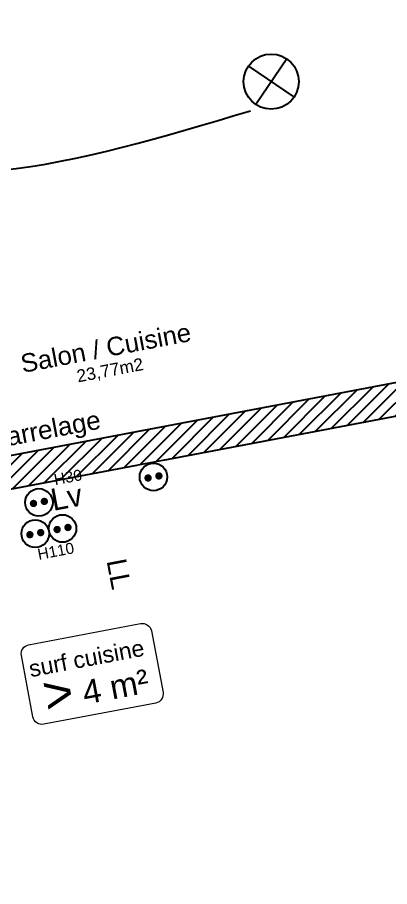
# Model space of a CAD drawing. Header units: centimetres. Extents: x 197412 to 267601, y -375791 to -305433.
# Drawn here: x 219122 to 221147, y -329374 to -324644 of the extents above; entities that cross this region are included whole.
import ezdxf

# ---------------------------------------------------------------- set-up
doc = ezdxf.new("R2010")
doc.units = ezdxf.units.CM
doc.layers.add('3-BAT C-Niveau 0', color=250, linetype='Continuous')
doc.layers.add('prlm-ELEC-CFO', color=1, linetype='Continuous', lineweight=25)
doc.styles.add('Geneva', font='arial.ttf')
doc.styles.add('Helvetica', font='arial.ttf')
doc.styles.add('prlm-elec-cfo', font='comic.ttf', dxfattribs={"height": 12})
doc.styles.add('prlm-sejc', font='arial.ttf', dxfattribs={"height": 20})
doc.styles.get("Standard").update_dxf_attribs({"font": 'ARIALUNI.TTF', "height": 100})

# ---------------------------------------------------------------- blocks, each defined once
blk = doc.blocks.new('xi.LV')
at = {"color": 0, "lineweight": 5}
blk.add_wipeout([(-7.5, -7.5), (7.5, -7.5), (7.5, 7.5), (-7.5, 7.5)], dxfattribs=at).dxf.layer = 'prlm-ELEC-CFO'
at = {"layer": 'prlm-ELEC-CFO', "color": 0, "linetype": 'ByBlock', "lineweight": 5, "const_width": 2}
for points in [[(-4, 0, 1), (-2, 0, 1)], [(2, 0, 1), (4, 0, 1)]]:
    blk.add_lwpolyline(points, format="xyb", close=True, dxfattribs=at)
at = {"layer": 'prlm-ELEC-CFO', "color": 0, "linetype": 'ByBlock', "lineweight": -2}
blk.add_circle((0, 0), 7.5, dxfattribs=at)
blk = doc.blocks.new('xi.PC')
at = {"color": 0, "lineweight": 5}
blk.add_wipeout([(-7.5, -7.5), (7.5, -7.5), (7.5, 7.5), (-7.5, 7.5)], dxfattribs=at).dxf.layer = 'prlm-ELEC-CFO'
at = {"layer": 'prlm-ELEC-CFO', "color": 0, "linetype": 'ByBlock', "lineweight": 5, "const_width": 2}
for points in [[(-4, 0, 1), (-2, 0, 1)], [(2, 0, 1), (4, 0, 1)]]:
    blk.add_lwpolyline(points, format="xyb", close=True, dxfattribs=at)
at = {"layer": 'prlm-ELEC-CFO', "color": 0, "linetype": 'ByBlock', "lineweight": -2}
blk.add_circle((0, 0), 7.5, dxfattribs=at)
blk = doc.blocks.new('xi.PCHT')
at = {"color": 0, "lineweight": 5}
blk.add_wipeout([(-7.5, -7.5), (7.5, -7.5), (7.5, 7.5), (-7.5, 7.5)], dxfattribs=at).dxf.layer = 'prlm-ELEC-CFO'
at = {"layer": 'prlm-ELEC-CFO', "color": 0, "linetype": 'ByBlock', "lineweight": 5, "const_width": 2}
for points in [[(-4, 0, 1), (-2, 0, 1)], [(2, 0, 1), (4, 0, 1)]]:
    blk.add_lwpolyline(points, format="xyb", close=True, dxfattribs=at)
at = {"layer": 'prlm-ELEC-CFO', "color": 0, "linetype": 'ByBlock', "lineweight": -2}
blk.add_circle((0, 0), 7.5, dxfattribs=at)
blk = doc.blocks.new('xi.4m²')
at = {"color": 0}
blk.add_wipeout([(-34.54, 20.54), (34.54, 20.54), (34.54, -20.54), (-34.54, -20.54)], dxfattribs=at).dxf.layer = 'prlm-ELEC-CFO'
at = {"layer": 'prlm-ELEC-CFO', "color": 0, "lineweight": 13}
blk.add_lwpolyline([(-31, 22), (31, 22, -0.414214), (36, 17), (36, -17, -0.414214), (31, -22), (-31, -22, -0.414214), (-36, -17), (-36, 17, -0.414214)], format="xyb", close=True, dxfattribs=at)
at = {"layer": 'prlm-ELEC-CFO', "color": 0, "attachment_point": 6, "line_spacing_factor": 0.8, "style": 'prlm-sejc'}
for s, insert, char_height in [('surf cuisine', (30.36, 8.9), 9), ('4 m²', (29.31, -9.19), 13)]:
    blk.add_mtext(s, dxfattribs=dict(at, insert=insert, char_height=char_height))
at = {"layer": 'prlm-ELEC-CFO', "color": 0, "style": 'prlm-sejc', "flags": 8}
blk.add_attdef('?', (-28.3, -16.79), '', height=20, dxfattribs=at)
blk = doc.blocks.new('xi.PTCE')
at = {"layer": 'prlm-ELEC-CFO', "color": 0}
for points in [[(-10.61, 10.61), (10.61, -10.61)], [(10.61, 10.61), (-10.61, -10.61)]]:
    blk.add_lwpolyline(points, dxfattribs=at)
at = {"layer": 'prlm-ELEC-CFO', "color": 0, "linetype": 'ByBlock'}
blk.add_circle((0, 0), 15, dxfattribs=at)

msp = doc.modelspace()

# ---------------------------------------------------------------- hatches: boundary and pattern name
at = {"layer": '3-BAT C-Niveau 0'}
h = msp.add_hatch(dxfattribs=at)
h.set_pattern_fill('MURS MACONNERIE-2', color=256, scale=10, style=0, pattern_type=2)
h.set_pattern_definition([(45, (82627.55, 127994.637), (-31.2347524, 39.0434405), [])])
h.paths.add_polyline_path([(216456, -327525.2), (216489.5, -327702.1), (223305.6, -326411.2), (223272.1, -326234.4)])

# ---------------------------------------------------------------- linework, layer by layer
for p, q in [((216456, -327525.2), (223272.1, -326234.4)), ((216456, -327525.2), (223272.1, -326234.4)), ((216489.5, -327702.1), (223305.6, -326411.2)), ((216489.5, -327702.1), (223305.6, -326411.2))]:
    msp.add_line(p, q, dxfattribs=at)
at = {"layer": 'prlm-ELEC-CFO'}
msp.add_arc((216651.1, -328969.3), 4802.2, 330.8494, 7.2577, dxfattribs=at)
msp.add_spline([(217615, -324644.3), (217991.4, -325201.8), (220389.3, -325151.9)], degree=3, dxfattribs=at)

# ---------------------------------------------------------------- block references
at = {"layer": 'prlm-ELEC-CFO', "xscale": 10, "yscale": 10, "zscale": 10, "rotation": 10.72360141139323}
msp.add_blockref('xi.PTCE', (220502.8, -324993.9), dxfattribs=at)
msp.add_blockref('xi.4m²', (219528.7, -328216.6), dxfattribs=at).add_auto_attribs({'?': '>'})

# ---------------------------------------------------------------- texts
at = {"attachment_point": 2}
for s, insert, char_height, rotation, line_spacing_factor, style in [('Salon / Cuisine\\P{\\H0.6752x;23,77m2}\\P', (219593.3, -326393.3), 100, 10.7236, 0.834288, 'Helvetica'), ('sol carrelage', (219166.3, -326856.6), 100.872, 10.7236, 0.834288, 'Helvetica'), ('LL', (219726.8, -327662.3), 106.57, 280.7935, 1.060906, 'Geneva')]:
    msp.add_mtext(s, dxfattribs=dict(at, insert=insert, char_height=char_height, rotation=rotation, line_spacing_factor=line_spacing_factor, style=style))

# ---------------------------------------------------------------- next in the draw order: block references
at = {"layer": 'prlm-ELEC-CFO', "xscale": 10, "yscale": 10, "zscale": 10, "rotation": 10.72360141139323}
msp.add_blockref('xi.PC', (219862.2, -327144.8), dxfattribs=at)

# ---------------------------------------------------------------- next in the draw order: texts
at = {"layer": 'prlm-ELEC-CFO', "insert": (219389, -327254.9), "char_height": 120, "attachment_point": 5, "rotation": 10.7236, "line_spacing_factor": 0.8, "style": 'prlm-elec-cfo', "bg_fill": 3, "box_fill_scale": 1.1, "bg_fill_color": 256, "bg_fill_transparency": 0}
msp.add_mtext('Lv', dxfattribs=at)

# ---------------------------------------------------------------- next in the draw order: block references
at = {"layer": 'prlm-ELEC-CFO', "xscale": 10, "yscale": 10, "zscale": 10, "rotation": 10.72360141139323}
msp.add_blockref('xi.LV', (219238.9, -327283.4), dxfattribs=at)

# ---------------------------------------------------------------- next in the draw order: block references
msp.add_blockref('xi.PCHT', (219367.5, -327425.2), dxfattribs=at)

# ---------------------------------------------------------------- next in the draw order: texts
at = {"layer": 'prlm-ELEC-CFO'}
msp.add_text('H30', height=60, rotation=10.7236, dxfattribs=at).set_placement((219327.1, -327189.8))

# ---------------------------------------------------------------- next in the draw order: block references
at = {"layer": 'prlm-ELEC-CFO', "xscale": 10, "yscale": 10, "zscale": 10, "rotation": 10.72360141139323}
msp.add_blockref('xi.PCHT', (219219.1, -327453.3), dxfattribs=at)

# ---------------------------------------------------------------- next in the draw order: texts
at = {"layer": 'prlm-ELEC-CFO'}
msp.add_text('H110', height=60, rotation=10.7236, dxfattribs=at).set_placement((219238, -327596.2))

doc.saveas('drawing.dxf')
